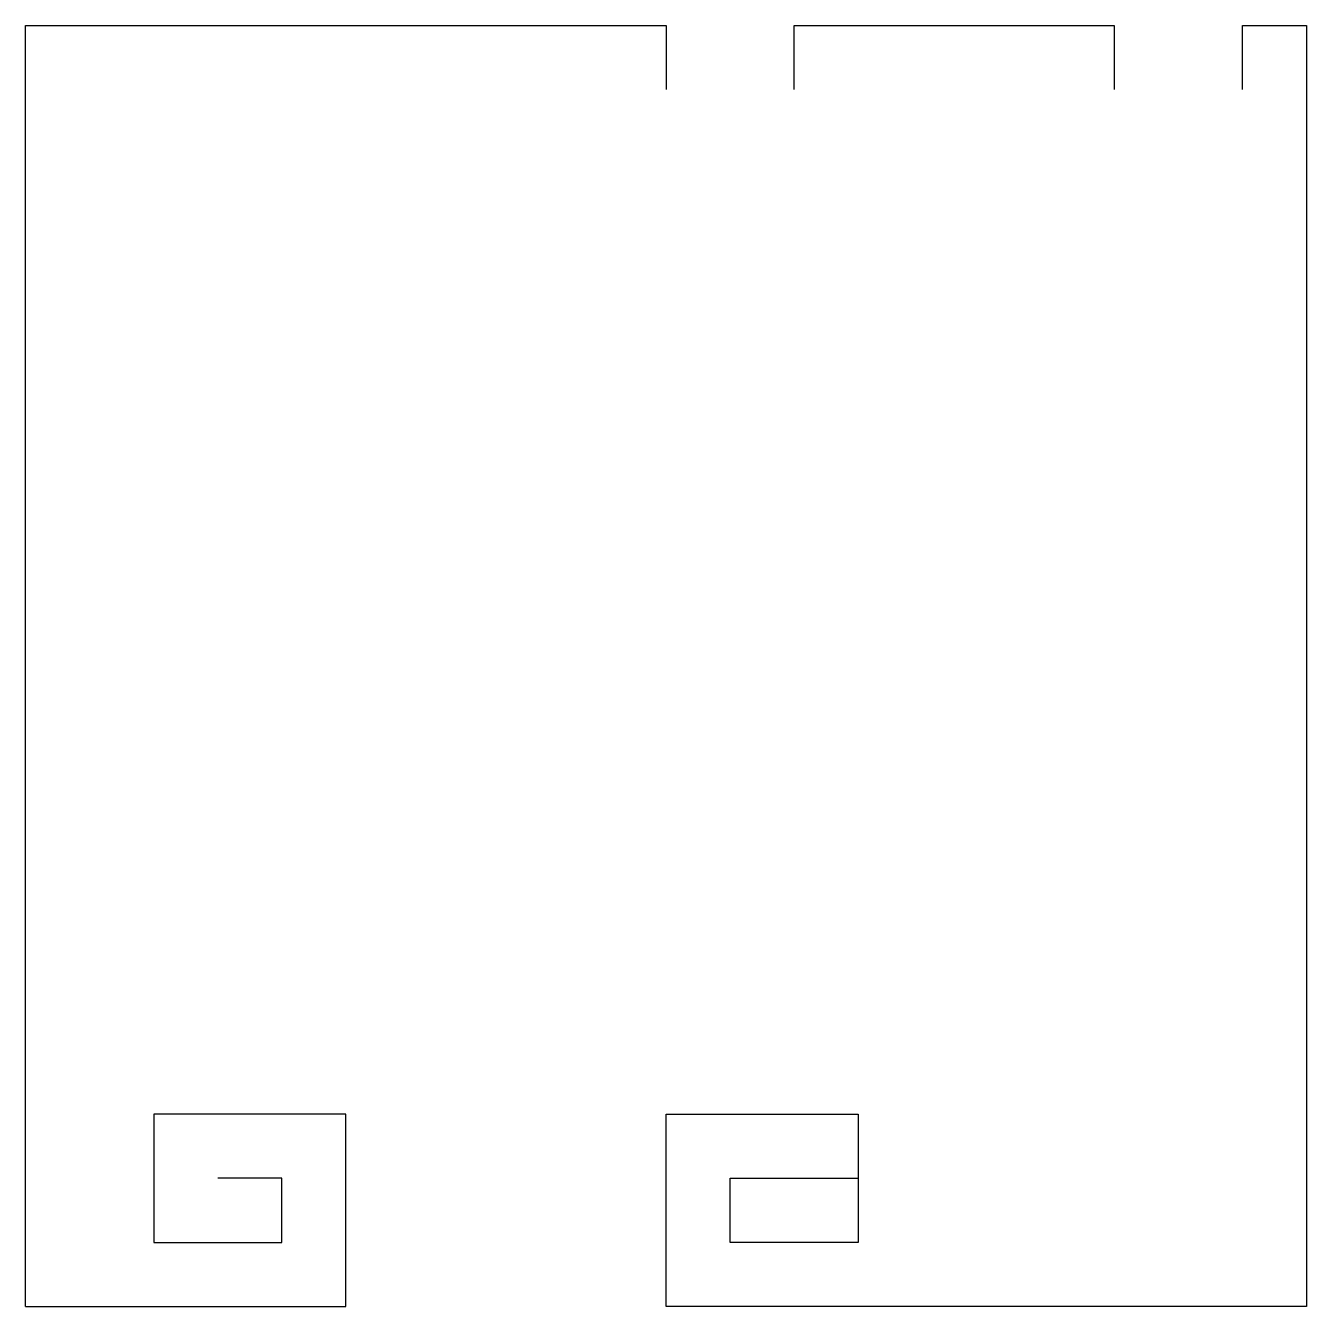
# Model space of a CAD drawing. Header units: millimetres. Extents: x 0 to 20, y 0 to 20.
import ezdxf

# ---------------------------------------------------------------- set-up
doc = ezdxf.new("R2010")
doc.units = ezdxf.units.MM
doc.layers.get('0').update_dxf_attribs({"color": 178, "lineweight": 25, "true_color": 0x000000})

msp = doc.modelspace()

# ---------------------------------------------------------------- linework, layer by layer
for p, q in [((0, 0), (0, 20)), ((0, 20), (10, 20)), ((10, 20), (10, 19)), ((12, 19), (12, 20)), ((12, 20), (17, 20)), ((17, 20), (17, 19)), ((19, 19), (19, 20)), ((19, 20), (20, 20)), ((20, 20), (20, 0)), ((5, 3), (2, 3)), ((2, 3), (2, 1)), ((5, 0), (5, 3)), ((10, 0), (10, 3)), ((10, 3), (13, 3)), ((13, 3), (13, 1)), ((4, 2), (3, 2)), ((4, 1), (4, 2)), ((11, 1), (11, 2)), ((11, 2), (13, 2)), ((2, 1), (4, 1)), ((13, 1), (11, 1)), ((0, 0), (5, 0)), ((20, 0), (10, 0))]:
    msp.add_line(p, q)

doc.saveas('drawing.dxf')
